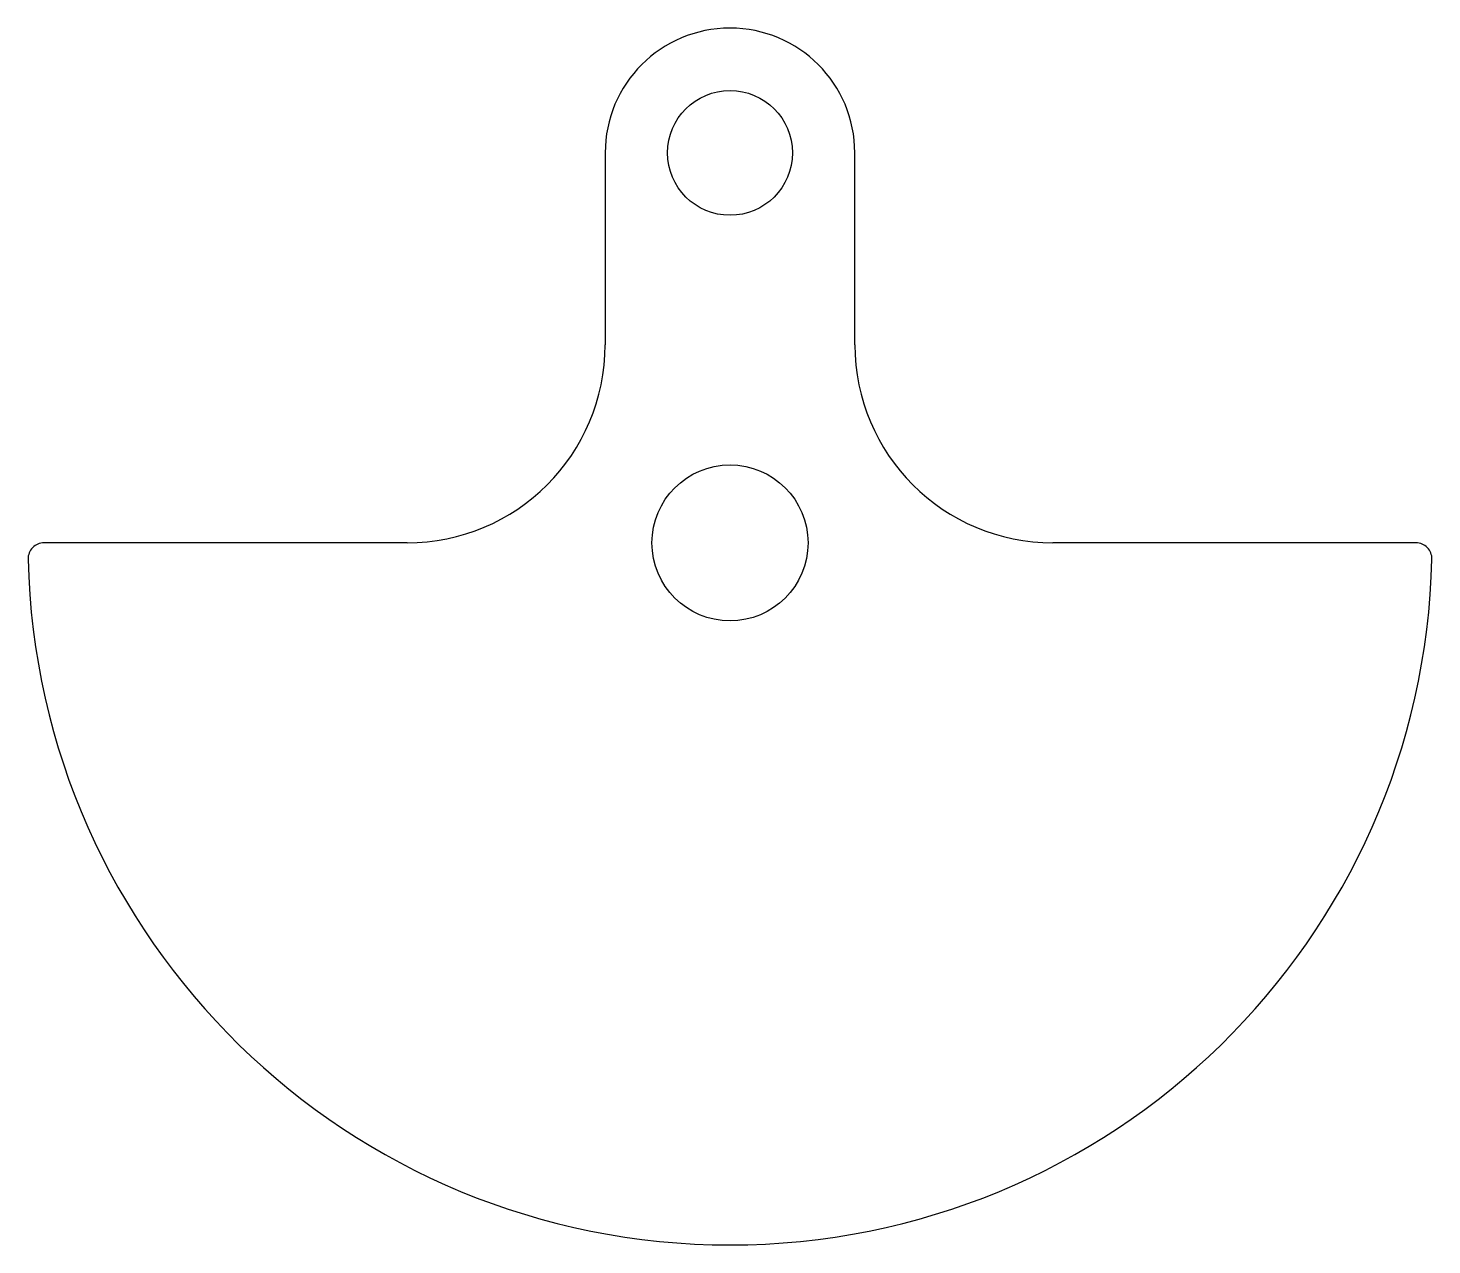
# Model space of a CAD drawing. Header units: millimetres. Extents: x -22.5 to 22.5, y -22.5 to 16.5.
import ezdxf

# ---------------------------------------------------------------- set-up
doc = ezdxf.new("R2010")
doc.units = ezdxf.units.MM

msp = doc.modelspace()

# ---------------------------------------------------------------- linework, layer by layer
at = {"color": 7, "linetype": 'Continuous', "lineweight": 25}
for p, q in [((-4, 12.5), (-4, 6.35)), ((4, 6.35), (4, 12.5)), ((-10.35, 0), (-21.986, 0)), ((21.986, 0), (10.35, 0))]:
    msp.add_line(p, q, dxfattribs=at)
for centre, radius in [((0, 12.5), 2), ((0, 0), 2.5)]:
    msp.add_circle(centre, radius, dxfattribs=at)
for centre, radius, start, end in [((0, 12.5), 4, 0, 180), ((-10.35, 6.35), 6.35, 270, 0), ((10.35, 6.35), 6.35, 180, 270), ((-21.986, -0.508), 0.508, 90, 181.3236), ((21.986, -0.508), 0.508, 358.6764, 90), ((0, 0), 22.5, 181.3236, 358.6764)]:
    msp.add_arc(centre, radius, start, end, dxfattribs=at)

doc.saveas('drawing.dxf')
